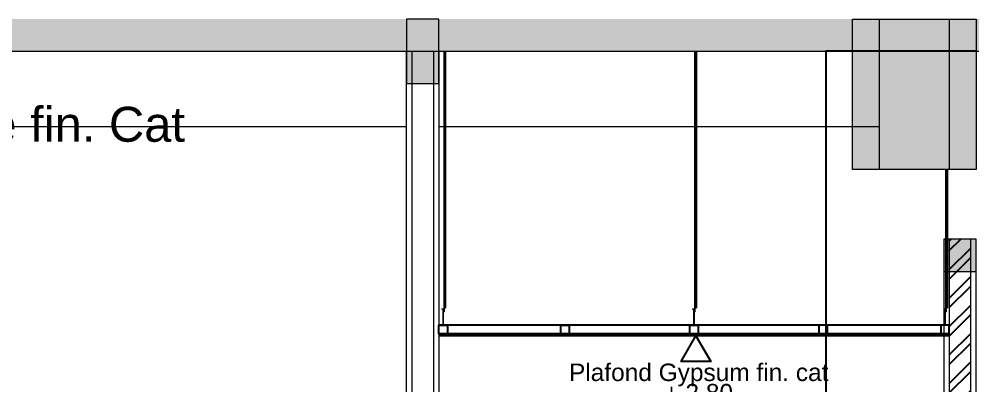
# Model space of a CAD drawing. Header units: inches. Extents: x 249 to 1192, y -18 to 440.
# Drawn here: x 707.429 to 711.862, y 183.638 to 185.342 of the extents above; entities that cross this region are included whole.
import ezdxf
from ezdxf.enums import TextEntityAlignment as Align

# ---------------------------------------------------------------- set-up
doc = ezdxf.new("R2010")
doc.units = ezdxf.units.IN
doc.header["$MEASUREMENT"] = 0
for name, color, linetype, lineweight in [('ARSIR BETON', 8, 'Continuous', 0), ('BALOK', 3, 'Continuous', 20), ('BESI', 201, 'Continuous', 0), ('DIMENSI', 85, 'Continuous', 20), ('DINDING', 6, 'Continuous', 0), ('DINDING2', 137, 'Continuous', 20), ('TEXT (KETERANGAN)', 7, 'Continuous', 25)]:
    doc.layers.add(name, color=color, linetype=linetype, lineweight=lineweight)
for name, color, linetype in [('ARSIR DINDING', 64, 'Continuous'), ('KOLOM', 5, 'Continuous'), ('PLAFOND', 42, 'Continuous')]:
    doc.layers.add(name, color=color, linetype=linetype)
doc.styles.add('ARIAL', font='arial.ttf')

# ---------------------------------------------------------------- blocks, each defined once
blk = doc.blocks.new('B1')
at = {"layer": 'ARSIR BETON'}
blk.add_hatch(color=256, dxfattribs=at).paths.add_polyline_path([(364.6452, 149.9333), (364.1952, 149.9333), (364.1952, 149.2333), (364.6452, 149.2333)])
at = {"layer": 'BALOK'}
blk.add_lwpolyline([(364.1952, 149.9333), (364.6452, 149.9333), (364.6452, 149.2333), (364.1952, 149.2333)], close=True, dxfattribs=at)
blk = doc.blocks.new('BAHAN')
at = {"layer": 'TEXT (KETERANGAN)', "color": 1}
blk.add_lwpolyline([(707.0317, 209.6948), (707.2312, 209.3492), (706.8322, 209.3492)], close=True, dxfattribs=at)
at = {"layer": 'TEXT (KETERANGAN)', "style": 'ARIAL'}
for tag, p in [('BAHAN', (707.0684, 209.0131)), ('ELEVASI', (707.0684, 208.7382))]:
    blk.add_attdef(tag, text='', height=0.236, dxfattribs=at).set_placement(p, align=Align.BOTTOM_CENTER)
blk = doc.blocks.new('potongan dd')
at = {"layer": 'ARSIR BETON'}
h = blk.add_hatch(color=256, dxfattribs=at)
h.paths.add_polyline_path([(693.2572, 185.1921), (693.2572, 185.3421), (693.1072, 185.3421), (692.9572, 185.3421), (692.9572, 184.6421), (693.2572, 184.6421)])
h.paths.add_polyline_path([(695.3067, 185.3421), (693.2572, 185.3421), (693.2572, 185.1921), (695.3067, 185.1921)])
h.paths.add_polyline_path([(719.7567, 185.1921), (719.7567, 185.3421), (703.4572, 185.3421), (703.4572, 185.1921)])
h.paths.add_polyline_path([(697.7072, 185.1921), (697.7072, 185.3421), (695.7567, 185.3421), (695.7567, 185.1921)])
h = blk.add_hatch(color=256, dxfattribs=at)
h.paths.add_polyline_path([(709.357, 185.3421), (709.257, 185.3421), (709.257, 185.0421), (709.357, 185.0421)])
h.paths.add_polyline_path([(709.257, 185.3421), (709.232, 185.3421), (709.232, 185.0421), (709.257, 185.0421)])
h.paths.add_polyline_path([(709.382, 185.3421), (709.357, 185.3421), (709.357, 185.0421), (709.382, 185.0421)])
h = blk.add_hatch(color=256, dxfattribs=at)
h.paths.add_polyline_path([(709.382, 185.3421), (709.382, 185.1921), (711.3067, 185.1921), (711.3067, 185.3421)])
h.paths.add_polyline_path([(716.1454, 185.1921), (716.1454, 185.3421), (711.7567, 185.3421), (711.7567, 185.1921), (711.8822, 185.1921)])
blk.add_hatch(color=256, dxfattribs=at).paths.add_polyline_path([(711.8817, 184.3171), (711.7317, 184.3171), (711.7317, 184.1671), (711.8817, 184.1671)])
at = {"layer": 'ARSIR DINDING'}
h = blk.add_hatch(dxfattribs=at)
h.set_pattern_fill('ANSI32', color=256, scale=0.25, style=0)
h.set_pattern_definition([(45, (711.75667, 182.71714), (-0.066291, 0.066291), []), (45, (711.80087, 182.71714), (-0.066291, 0.066291), [])])
h.paths.add_polyline_path([(711.8567, 184.3171), (711.7567, 184.3171), (711.7567, 182.7171), (711.8567, 182.7171)])
at = {"layer": 'BALOK'}
blk.add_lwpolyline([(709.232, 185.0421), (709.382, 185.0421), (709.382, 185.3421), (709.232, 185.3421)], close=True, dxfattribs=at)
for points in [[(703.7567, 185.1921), (719.7567, 185.1921)], [(709.232, 185.1921), (716.1454, 185.1921)], [(703.7567, 184.8421), (709.232, 184.8421)], [(709.382, 184.8421), (711.4317, 184.8421)], [(709.382, 184.8421), (711.4317, 184.8421)], [(711.7317, 184.1671), (711.8817, 184.1671), (711.8817, 184.3171), (711.7317, 184.3171), (711.7317, 184.1671)]]:
    blk.add_lwpolyline(points, dxfattribs=at)
at = {"layer": 'BESI', "ltscale": 0.1}
for p, q in [((709.406, 183.9938), (709.406, 185.1921)), ((709.406, 183.9938), (709.406, 185.1921)), ((709.408, 183.9949), (709.408, 185.1921)), ((709.408, 183.9949), (709.408, 185.1921)), ((709.4126, 185.1921), (709.4126, 183.9976)), ((709.4126, 185.1921), (709.4126, 183.9976)), ((709.4133, 185.1921), (709.4133, 183.9971)), ((709.4133, 185.1921), (709.4133, 183.9971)), ((710.5729, 183.9938), (710.5729, 185.1921)), ((710.5729, 183.9938), (710.5729, 185.1921)), ((710.5749, 183.9949), (710.5749, 185.1921)), ((710.5749, 183.9949), (710.5749, 185.1921)), ((710.5794, 185.1921), (710.5794, 183.9976)), ((710.5794, 185.1921), (710.5794, 183.9976)), ((710.5802, 185.1921), (710.5802, 183.9971)), ((710.5802, 185.1921), (710.5802, 183.9971)), ((711.7408, 183.9938), (711.7408, 184.6421)), ((711.7408, 183.9938), (711.7408, 184.6421)), ((711.7428, 183.9949), (711.7428, 184.6421)), ((711.7428, 183.9949), (711.7428, 184.6421)), ((711.7473, 184.6421), (711.7473, 183.9976)), ((711.7473, 184.6421), (711.7473, 183.9976)), ((711.748, 184.6421), (711.748, 183.9971)), ((711.748, 184.6421), (711.748, 183.9971)), ((709.4021, 183.9915), (709.3943, 183.9915)), ((709.3943, 183.9915), (709.3943, 183.9908)), ((709.4023, 183.9908), (709.3943, 183.9908)), ((709.4126, 183.9976), (709.4021, 183.9915)), ((709.4133, 183.9971), (709.4023, 183.9908)), ((709.406, 183.9787), (709.406, 183.9929)), ((709.408, 183.9787), (709.406, 183.9787)), ((709.408, 183.9787), (709.406, 183.9787)), ((709.408, 183.9787), (709.406, 183.9787)), ((709.408, 183.9787), (709.406, 183.9787)), ((709.408, 183.9787), (709.408, 183.9941)), ((710.569, 183.9915), (710.5611, 183.9915)), ((710.5611, 183.9915), (710.5611, 183.9908)), ((710.5692, 183.9908), (710.5611, 183.9908)), ((710.5794, 183.9976), (710.569, 183.9915)), ((710.5802, 183.9971), (710.5692, 183.9908)), ((710.5729, 183.9787), (710.5729, 183.9929)), ((710.5749, 183.9787), (710.5729, 183.9787)), ((710.5749, 183.9787), (710.5729, 183.9787)), ((710.5749, 183.9787), (710.5729, 183.9787)), ((710.5749, 183.9787), (710.5729, 183.9787)), ((710.5749, 183.9787), (710.5749, 183.9941)), ((711.7368, 183.9915), (711.729, 183.9915)), ((711.729, 183.9915), (711.729, 183.9908)), ((711.737, 183.9908), (711.729, 183.9908)), ((711.7473, 183.9976), (711.7368, 183.9915)), ((711.748, 183.9971), (711.737, 183.9908)), ((711.7408, 183.9787), (711.7408, 183.9929)), ((711.7428, 183.9787), (711.7408, 183.9787)), ((711.7428, 183.9787), (711.7408, 183.9787)), ((711.7428, 183.9787), (711.7408, 183.9787)), ((711.7428, 183.9787), (711.7408, 183.9787)), ((711.7428, 183.9787), (711.7428, 183.9941))]:
    blk.add_line(p, q, dxfattribs=at)
for points in [[(709.4023, 183.9908), (709.4023, 183.9171), (709.4016, 183.9171), (709.4016, 183.9908)], [(710.5692, 183.9908), (710.5692, 183.9171), (710.5684, 183.9171), (710.5684, 183.9908)], [(711.737, 183.9908), (711.737, 183.9171), (711.7363, 183.9171), (711.7363, 183.9908)]]:
    blk.add_lwpolyline(points, dxfattribs=at)
at = {"layer": 'DINDING'}
blk.add_lwpolyline([(709.232, 185.1921), (709.382, 185.1921), (709.382, 180.6271), (709.232, 180.6271)], close=True, dxfattribs=at)
blk.add_lwpolyline([(709.232, 185.1921), (709.382, 185.1921), (709.382, 180.6271), (709.232, 180.6271)], close=True, dxfattribs=at)
blk.add_lwpolyline([(711.7317, 184.3171), (711.7317, 180.6271), (711.8817, 180.6271), (711.8817, 184.3171)], dxfattribs=at)
at = {"layer": 'DINDING2'}
blk.add_lwpolyline([(709.257, 185.1921), (709.357, 185.1921), (709.357, 180.6271), (709.257, 180.6271)], close=True, dxfattribs=at)
blk.add_lwpolyline([(709.257, 185.1921), (709.357, 185.1921), (709.357, 180.6271), (709.257, 180.6271)], close=True, dxfattribs=at)
for points in [[(711.7567, 184.3171), (711.7567, 180.6271), (711.8567, 180.6271), (711.8567, 183.0438)], [(711.8567, 183.0438), (711.8567, 184.3171)]]:
    blk.add_lwpolyline(points, dxfattribs=at)
at = {"layer": 'KOLOM'}
blk.add_lwpolyline([(711.8822, 185.1921), (711.1822, 185.1921), (711.1822, 183.1671)], dxfattribs=at)
at = {"layer": 'PLAFOND'}
for points in [[(711.7567, 183.9171), (709.382, 183.9171)], [(711.7567, 183.8771), (709.382, 183.8771)], [(711.7567, 183.8671), (709.382, 183.8671)]]:
    blk.add_lwpolyline(points, dxfattribs=at)
for points in [[(709.422, 183.8771), (709.382, 183.8771), (709.382, 183.9171), (709.422, 183.9171)], [(709.9888, 183.8771), (709.9488, 183.8771), (709.9488, 183.9171), (709.9888, 183.9171)], [(710.5888, 183.8771), (710.5488, 183.8771), (710.5488, 183.9171), (710.5888, 183.9171)], [(711.1498, 183.8771), (711.1898, 183.8771), (711.1898, 183.9171), (711.1498, 183.9171)], [(711.7167, 183.8771), (711.7567, 183.8771), (711.7567, 183.9171), (711.7167, 183.9171)]]:
    blk.add_lwpolyline(points, close=True, dxfattribs=at)
for p in [(347.1115, 35.4088), (347.2365, 35.4088)]:
    blk.add_blockref('B1', p)
at = {"layer": 'DIMENSI'}
for p, xscale, yscale, zscale, values in [((219.3743, 40.5604), 0.6897248955102668, 0.6897248955102668, 0.6897248955102668, {'ELEVASI': '+ 4.13', 'BAHAN': 'Beton ekspose fin. Cat'}), ((466.7495, 111.5513), 0.3448624477551334, 0.3448624477551334, 0.3448624477551334, {'ELEVASI': '+ 2.80', 'BAHAN': 'Plafond Gypsum fin. cat'})]:
    blk.add_blockref('BAHAN', p, dxfattribs=dict(at, xscale=xscale, yscale=yscale, zscale=zscale)).add_auto_attribs(values)

msp = doc.modelspace()

# ---------------------------------------------------------------- block references
msp.add_blockref('potongan dd', (0, 0))

doc.saveas('drawing.dxf')
